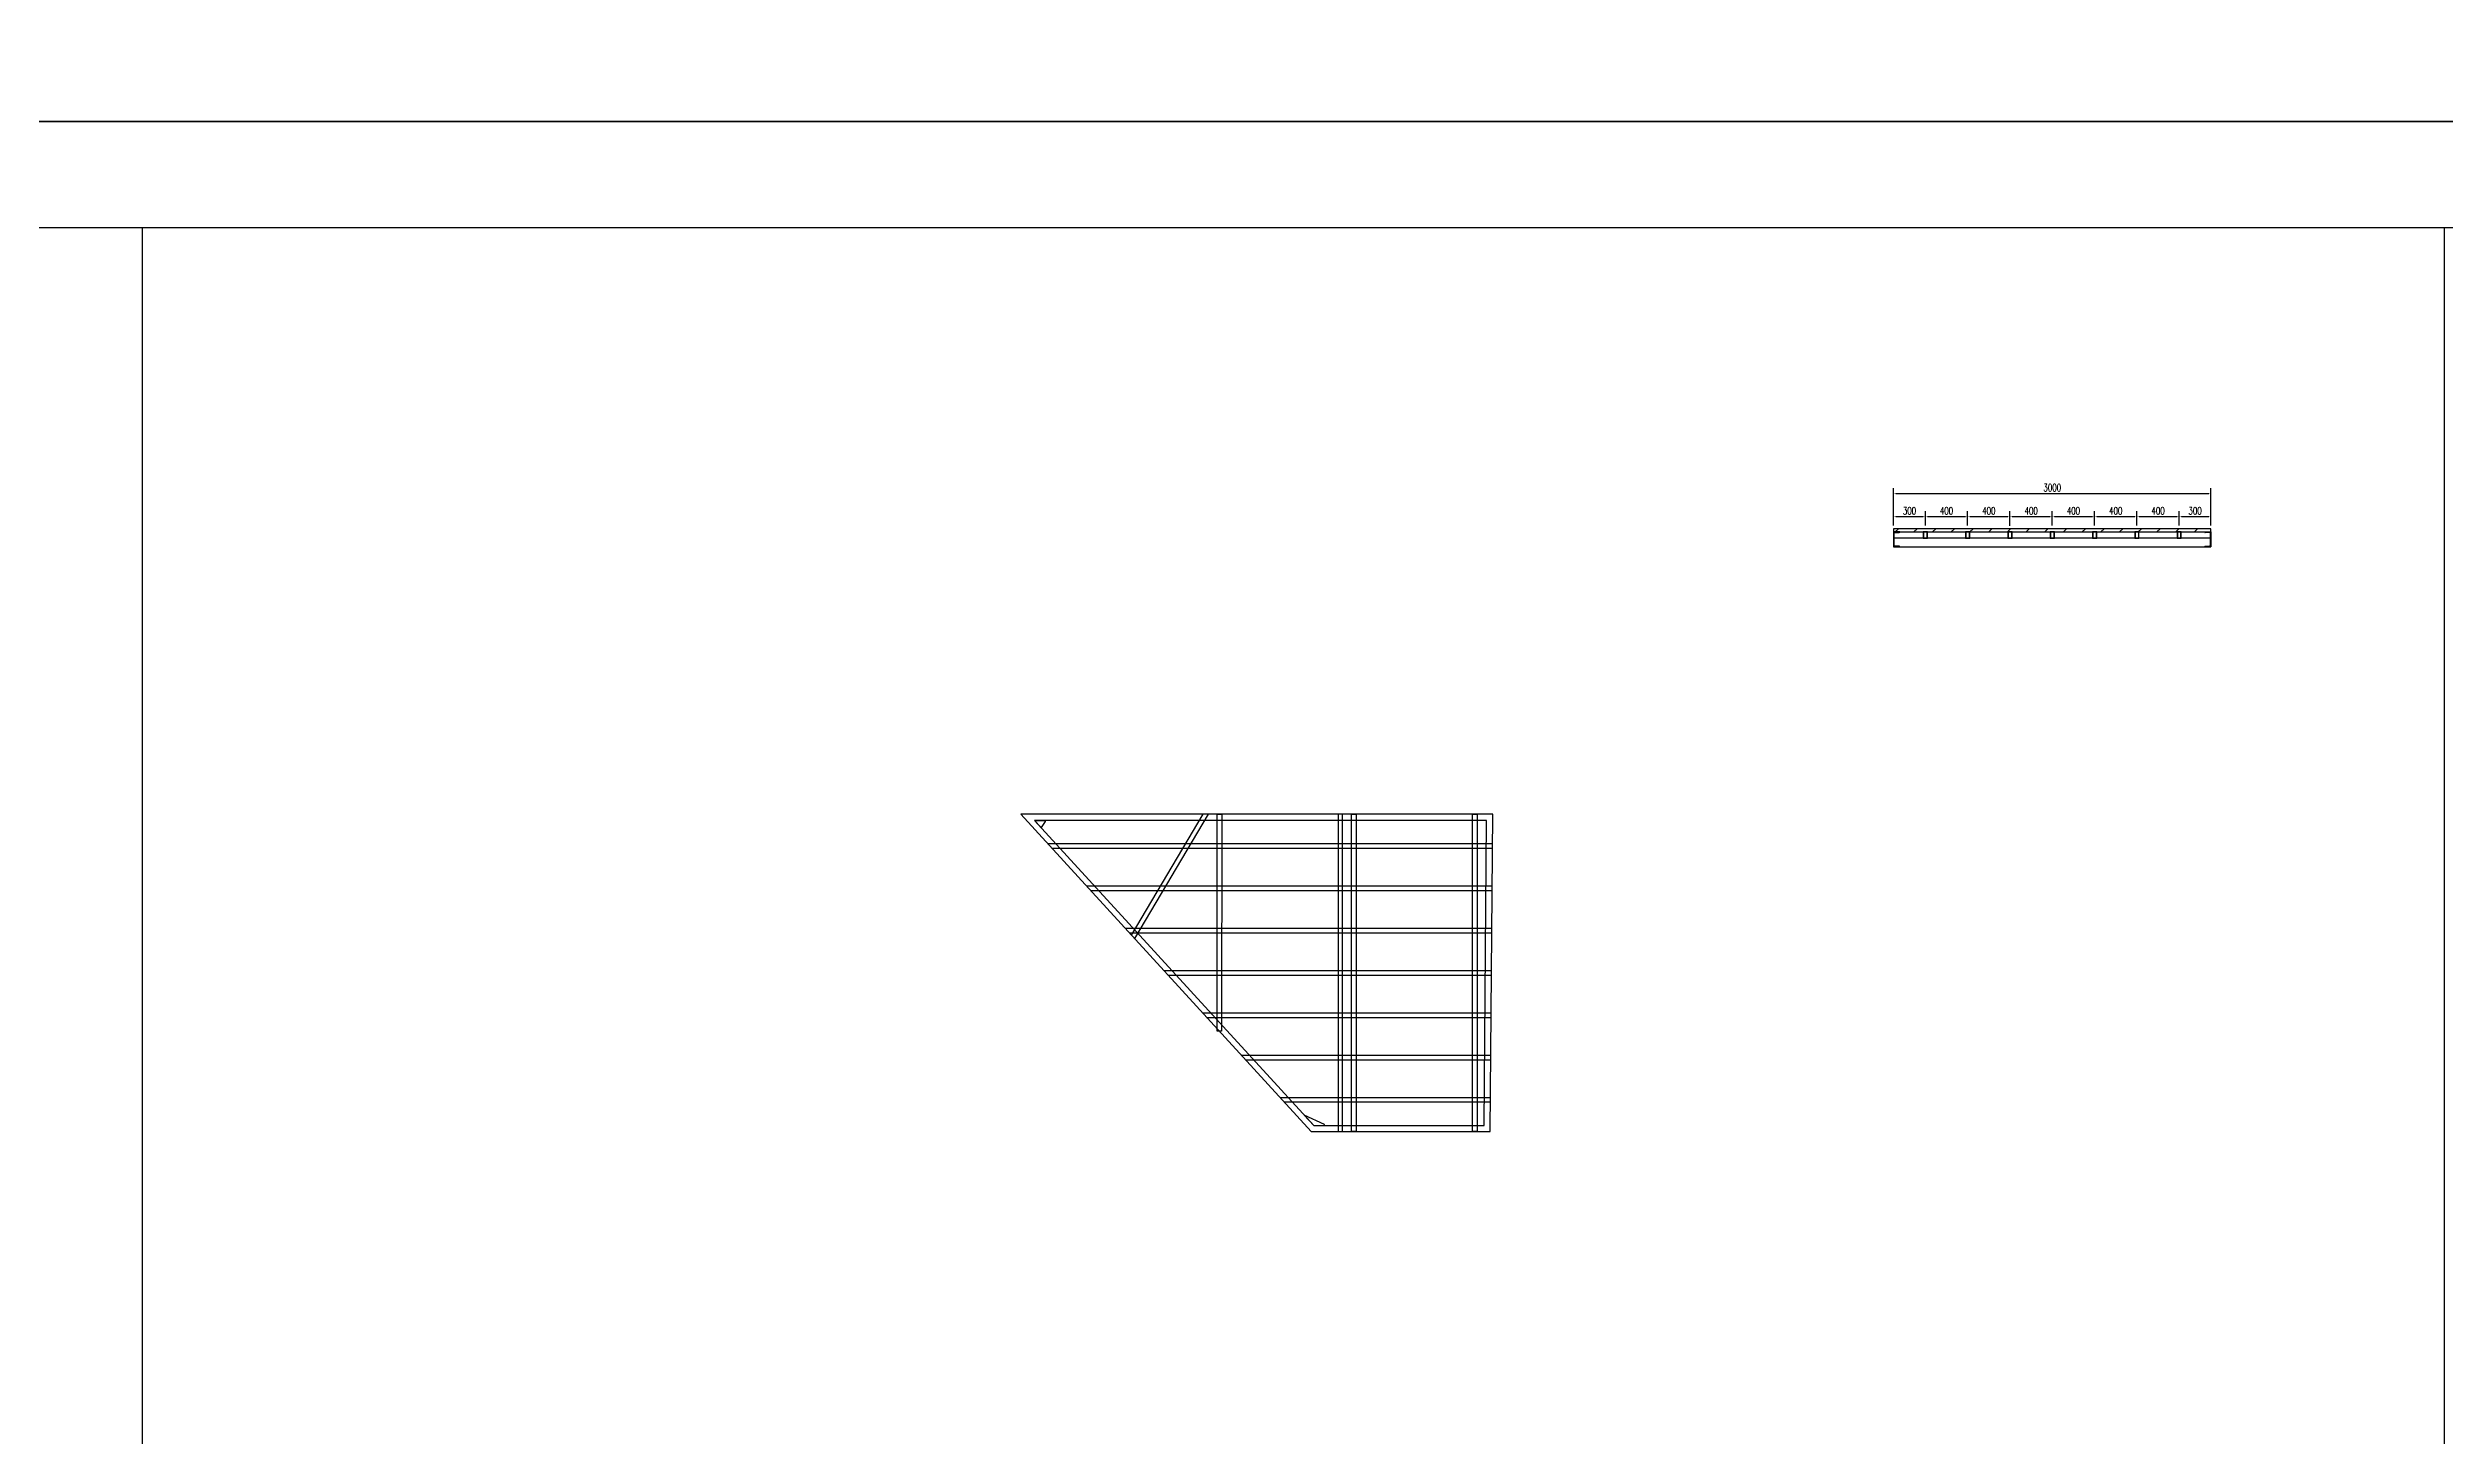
# Model space of a CAD drawing. Extents: x 10241 to 1500931, y -537358 to 142253.
# Drawn here: x 1327077 to 1349729, y -10798 to 2318 of the extents above; entities that cross this region are included whole.
import ezdxf

# ---------------------------------------------------------------- set-up
doc = ezdxf.new("R2010")
doc.units = 0
doc.header["$LTSCALE"] = 1000
doc.header["$MEASUREMENT"] = 0
for name, color, linetype in [('14#槽钢', 3, 'Continuous'), ('PUB_DIM', 3, 'Continuous'), ('W-STEEL_FRAME钢架', 3, 'Continuous'), ('W-STEEL_KEEL钢龙骨', 5, 'Continuous'), ('W-WOOD_FLOOR木地板', 30, 'Continuous'), ('特殊段命名', 221, 'Continuous'), ('钢架', 90, 'Continuous')]:
    doc.layers.add(name, color=color, linetype=linetype)
doc.styles.add('STANDARD_T3', font='simplex.shx', dxfattribs={"width": 0.7, "bigfont": 'gbcbig.shx'})
doc.dimstyles.new('W&&20', dxfattribs={"dimtxt": 70, "dimasz": 20, "dimexe": 50, "dimexo": 60, "dimgap": 20, "dimtad": 1, "dimdec": 0, "dimzin": 0, "dimdsep": 46, "dimtxsty": 'STANDARD_T3', "dimcen": 0.09, "dimclrd": 1, "dimclre": 1, "dimclrt": 7, "dimazin": 2, "dimtfac": 1, "dimtdec": 0, "dimtix": 1, "dimtmove": 2, "dimatfit": 3, "dimfxl": 100, "dimtolj": 1, "dimtzin": 0, "dimarcsym": 0})

# ---------------------------------------------------------------- blocks, each defined once
blk = doc.blocks.new('14a槽钢')
at = {"layer": '钢架'}
h = blk.add_hatch(dxfattribs=at)
h.set_pattern_fill('STEEL', color=4, scale=10)
h.set_pattern_definition([(50.389312, (-1352470.2, 1293523.579), (-9.2899201, 11.2253202), []), (50.389312, (-1352470.2, 1293531.516), (-9.2899201, 11.2253202), [])])
edge = h.paths.add_edge_path()
edge.add_ellipse((-1332250, 1115678), major_axis=(-3.26, 5.03), ratio=0.900468, start_angle=55.3931, end_angle=130.6069)
edge.add_line((-1332252, 1115673), (-1332208, 1115673))
edge.add_ellipse((-1332208, 1115667), major_axis=(0, 6), ratio=0.827586, start_angle=270, end_angle=360, ccw=False)
edge.add_line((-1332203, 1115667), (-1332203, 1115551))
edge.add_ellipse((-1332208, 1115551), major_axis=(0, 6), ratio=0.827586, start_angle=180, end_angle=270, ccw=False)
edge.add_line((-1332208, 1115545), (-1332251, 1115545))
edge.add_ellipse((-1332250, 1115540), major_axis=(3.82, 3.82), ratio=1, start_angle=49.2445, end_angle=141.5341)
edge.add_line((-1332256, 1115539), (-1332198, 1115539))
edge.add_line((-1332198, 1115539), (-1332198, 1115679))
edge.add_line((-1332198, 1115679), (-1332256, 1115679))
for p, q in [((-1332256, 1115679, 0), (-1332198, 1115679, 0)), ((-1332208, 1115673, 0), (-1332251, 1115673, 0)), ((-1332246, 1115679, 0), (-1332246, 1115679, 0)), ((-1332203, 1115551, 0), (-1332203, 1115667, 0)), ((-1332198, 1115679, 0), (-1332198, 1115539, 0)), ((-1332198, 1115539, 0), (-1332256, 1115539, 0)), ((-1332251, 1115545, 0), (-1332208, 1115545, 0)), ((-1332246, 1115539, 0), (-1332246, 1115539, 0))]:
    blk.add_line(p, q, dxfattribs=at)
for centre, start_param, end_param in [((-1332251, 1115679, 0), 1.570796, 3.141593), ((-1332208, 1115667, 0), 4.712389, 6.283185), ((-1332208, 1115667, 0), 4.712389, 6.283185), ((-1332251, 1115539, 0), 0, 1.570796), ((-1332208, 1115551, 0), 3.141593, 4.712389)]:
    blk.add_ellipse(centre, major_axis=(0, 6), ratio=0.827586, start_param=start_param, end_param=end_param, dxfattribs=at)
blk = doc.blocks.new('*D771')
at = {"color": 1, "lineweight": -2, "transparency": 16777216}
for p, q in [((1344525, -2169), (1344525, -1845)), ((1344545, -1895), (1347504, -1895)), ((1347524, -2169), (1347524, -1845))]:
    blk.add_line(p, q, dxfattribs=at)
at = {"color": 1, "transparency": 16777216}
for points in [[(1344545, -1892), (1344545, -1899), (1344525, -1895)], [(1347504, -1892), (1347504, -1899), (1347524, -1895)]]:
    blk.add_solid(points, dxfattribs=at)
at = {"layer": 'Defpoints', "color": 0, "transparency": 16777216}
for p in [(1347524, -1895), (1344525, -2229), (1347524, -2229)]:
    blk.add_point(p, dxfattribs=at)
at = {"color": 7, "transparency": 16777216, "insert": (1346025, -1840), "char_height": 70, "attachment_point": 5, "style": 'STANDARD_T3'}
blk.add_mtext('\\A1;3000', dxfattribs=at)
blk = doc.blocks.new('ganglonggu')
at = {"layer": 'W-STEEL_KEEL钢龙骨'}
for points in [[(-1338169, 1115605), (-1338129, 1115605), (-1338129, 1115665), (-1338169, 1115665)], [(-1338166, 1115608), (-1338132, 1115608), (-1338132, 1115662), (-1338166, 1115662)]]:
    blk.add_lwpolyline(points, close=True, dxfattribs=at)
blk = doc.blocks.new('*U767')
blk.add_blockref('ganglonggu', (1338149, -1115635))
blk = doc.blocks.new('*U768')
at = {"layer": 'W-STEEL_KEEL钢龙骨', "color": 0, "linetype": 'ByBlock', "lineweight": -2}
for p in [(0, 0), (400, 0), (800, 0), (1200, 0), (1600, 0), (2000, 0)]:
    blk.add_blockref('*U767', p, dxfattribs=at)
at = {"layer": 'W-STEEL_KEEL钢龙骨', "color": 0, "linetype": 'ByBlock', "lineweight": -2, "transparency": 16777216}
blk.add_blockref('*U767', (2400, 0), dxfattribs=at)
blk = doc.blocks.new('*D772')
at = {"layer": 'Defpoints', "color": 0, "transparency": 16777216}
for p in [(1344525, -2259), (1344825, -2113), (1344825, -2259)]:
    blk.add_point(p, dxfattribs=at)
at = {"layer": 'PUB_DIM', "color": 1, "lineweight": -2, "transparency": 16777216}
for p, q in [((1344525, -2199), (1344525, -2063)), ((1344545, -2113), (1344805, -2113)), ((1344825, -2199), (1344825, -2063))]:
    blk.add_line(p, q, dxfattribs=at)
at = {"layer": 'PUB_DIM', "color": 1, "transparency": 16777216}
for points in [[(1344545, -2109), (1344545, -2116), (1344525, -2113)], [(1344805, -2109), (1344805, -2116), (1344825, -2113)]]:
    blk.add_solid(points, dxfattribs=at)
at = {"layer": 'PUB_DIM', "color": 7, "transparency": 16777216, "insert": (1344675, -2058), "char_height": 70, "attachment_point": 5, "style": 'STANDARD_T3'}
blk.add_mtext('\\A1;300', dxfattribs=at)
blk = doc.blocks.new('*D773')
at = {"layer": 'Defpoints', "color": 0, "transparency": 16777216}
for p in [(1344825, -2259), (1345225, -2113), (1345225, -2259)]:
    blk.add_point(p, dxfattribs=at)
at = {"layer": 'PUB_DIM', "color": 1, "lineweight": -2, "transparency": 16777216}
for p, q in [((1344825, -2199), (1344825, -2063)), ((1344845, -2113), (1345205, -2113)), ((1345225, -2199), (1345225, -2063))]:
    blk.add_line(p, q, dxfattribs=at)
at = {"layer": 'PUB_DIM', "color": 1, "transparency": 16777216}
for points in [[(1344845, -2109), (1344845, -2116), (1344825, -2113)], [(1345205, -2109), (1345205, -2116), (1345225, -2113)]]:
    blk.add_solid(points, dxfattribs=at)
at = {"layer": 'PUB_DIM', "color": 7, "transparency": 16777216, "insert": (1345025, -2058), "char_height": 70, "attachment_point": 5, "style": 'STANDARD_T3'}
blk.add_mtext('\\A1;400', dxfattribs=at)
blk = doc.blocks.new('*D774')
at = {"layer": 'Defpoints', "color": 0, "transparency": 16777216}
for p in [(1345225, -2259), (1345625, -2113), (1345625, -2262)]:
    blk.add_point(p, dxfattribs=at)
at = {"layer": 'PUB_DIM', "color": 1, "lineweight": -2, "transparency": 16777216}
for p, q in [((1345225, -2199), (1345225, -2063)), ((1345245, -2113), (1345605, -2113)), ((1345625, -2202), (1345625, -2063))]:
    blk.add_line(p, q, dxfattribs=at)
at = {"layer": 'PUB_DIM', "color": 1, "transparency": 16777216}
for points in [[(1345245, -2109), (1345245, -2116), (1345225, -2113)], [(1345605, -2109), (1345605, -2116), (1345625, -2113)]]:
    blk.add_solid(points, dxfattribs=at)
at = {"layer": 'PUB_DIM', "color": 7, "transparency": 16777216, "insert": (1345425, -2058), "char_height": 70, "attachment_point": 5, "style": 'STANDARD_T3'}
blk.add_mtext('\\A1;400', dxfattribs=at)
blk = doc.blocks.new('*D775')
at = {"layer": 'Defpoints', "color": 0, "transparency": 16777216}
for p in [(1345625, -2262), (1346025, -2113), (1346025, -2259)]:
    blk.add_point(p, dxfattribs=at)
at = {"layer": 'PUB_DIM', "color": 1, "lineweight": -2, "transparency": 16777216}
for p, q in [((1345625, -2202), (1345625, -2063)), ((1345645, -2113), (1346005, -2113)), ((1346025, -2199), (1346025, -2063))]:
    blk.add_line(p, q, dxfattribs=at)
at = {"layer": 'PUB_DIM', "color": 1, "transparency": 16777216}
for points in [[(1345645, -2109), (1345645, -2116), (1345625, -2113)], [(1346005, -2109), (1346005, -2116), (1346025, -2113)]]:
    blk.add_solid(points, dxfattribs=at)
at = {"layer": 'PUB_DIM', "color": 7, "transparency": 16777216, "insert": (1345825, -2058), "char_height": 70, "attachment_point": 5, "style": 'STANDARD_T3'}
blk.add_mtext('\\A1;400', dxfattribs=at)
blk = doc.blocks.new('*D776')
at = {"layer": 'Defpoints', "color": 0, "transparency": 16777216}
for p in [(1346025, -2259), (1346425, -2113), (1346425, -2259)]:
    blk.add_point(p, dxfattribs=at)
at = {"layer": 'PUB_DIM', "color": 1, "lineweight": -2, "transparency": 16777216}
for p, q in [((1346025, -2199), (1346025, -2063)), ((1346045, -2113), (1346405, -2113)), ((1346425, -2199), (1346425, -2063))]:
    blk.add_line(p, q, dxfattribs=at)
at = {"layer": 'PUB_DIM', "color": 1, "transparency": 16777216}
for points in [[(1346045, -2109), (1346045, -2116), (1346025, -2113)], [(1346405, -2109), (1346405, -2116), (1346425, -2113)]]:
    blk.add_solid(points, dxfattribs=at)
at = {"layer": 'PUB_DIM', "color": 7, "transparency": 16777216, "insert": (1346225, -2058), "char_height": 70, "attachment_point": 5, "style": 'STANDARD_T3'}
blk.add_mtext('\\A1;400', dxfattribs=at)
blk = doc.blocks.new('*D777')
at = {"layer": 'Defpoints', "color": 0, "transparency": 16777216}
for p in [(1346425, -2259), (1346825, -2113), (1346825, -2259)]:
    blk.add_point(p, dxfattribs=at)
at = {"layer": 'PUB_DIM', "color": 1, "lineweight": -2, "transparency": 16777216}
for p, q in [((1346425, -2199), (1346425, -2063)), ((1346445, -2113), (1346805, -2113)), ((1346825, -2199), (1346825, -2063))]:
    blk.add_line(p, q, dxfattribs=at)
at = {"layer": 'PUB_DIM', "color": 1, "transparency": 16777216}
for points in [[(1346445, -2109), (1346445, -2116), (1346425, -2113)], [(1346805, -2109), (1346805, -2116), (1346825, -2113)]]:
    blk.add_solid(points, dxfattribs=at)
at = {"layer": 'PUB_DIM', "color": 7, "transparency": 16777216, "insert": (1346625, -2058), "char_height": 70, "attachment_point": 5, "style": 'STANDARD_T3'}
blk.add_mtext('\\A1;400', dxfattribs=at)
blk = doc.blocks.new('*D769')
at = {"layer": 'Defpoints', "color": 0, "transparency": 16777216}
for p in [(1346825, -2259), (1347225, -2113), (1347225, -2259)]:
    blk.add_point(p, dxfattribs=at)
at = {"layer": 'PUB_DIM', "color": 1, "lineweight": -2, "transparency": 16777216}
for p, q in [((1346825, -2199), (1346825, -2063)), ((1346845, -2113), (1347205, -2113)), ((1347225, -2199), (1347225, -2063))]:
    blk.add_line(p, q, dxfattribs=at)
at = {"layer": 'PUB_DIM', "color": 1, "transparency": 16777216}
for points in [[(1346845, -2109), (1346845, -2116), (1346825, -2113)], [(1347205, -2109), (1347205, -2116), (1347225, -2113)]]:
    blk.add_solid(points, dxfattribs=at)
at = {"layer": 'PUB_DIM', "color": 7, "transparency": 16777216, "insert": (1347025, -2058), "char_height": 70, "attachment_point": 5, "style": 'STANDARD_T3'}
blk.add_mtext('\\A1;400', dxfattribs=at)
blk = doc.blocks.new('*D770')
at = {"layer": 'Defpoints', "color": 0, "transparency": 16777216}
for p in [(1347225, -2259), (1347525, -2113), (1347525, -2259)]:
    blk.add_point(p, dxfattribs=at)
at = {"layer": 'PUB_DIM', "color": 1, "lineweight": -2, "transparency": 16777216}
for p, q in [((1347225, -2199), (1347225, -2063)), ((1347245, -2113), (1347505, -2113)), ((1347525, -2199), (1347525, -2063))]:
    blk.add_line(p, q, dxfattribs=at)
at = {"layer": 'PUB_DIM', "color": 1, "transparency": 16777216}
for points in [[(1347245, -2109), (1347245, -2116), (1347225, -2113)], [(1347505, -2109), (1347505, -2116), (1347525, -2113)]]:
    blk.add_solid(points, dxfattribs=at)
at = {"layer": 'PUB_DIM', "color": 7, "transparency": 16777216, "insert": (1347375, -2058), "char_height": 70, "attachment_point": 5, "style": 'STANDARD_T3'}
blk.add_mtext('\\A1;300', dxfattribs=at)

msp = doc.modelspace()

# ---------------------------------------------------------------- hatches: boundary and pattern name
at = {"layer": 'W-WOOD_FLOOR木地板'}
h = msp.add_hatch(dxfattribs=at)
h.set_pattern_fill('木板', color=256, scale=100)
h.set_pattern_definition([(0, (2890881.16, -1137089.87), (0, 125), []), (45, (2890881.16, -1137089.87), (-88.388348, 88.388348), [])])
h.paths.add_polyline_path([(1347524.7, -2229), (1344524.7, -2229), (1344524.7, -2259), (1347524.7, -2259)])

# ---------------------------------------------------------------- linework, layer by layer
at = {"layer": '14#槽钢'}
msp.add_lwpolyline([(1283443.8, 63511.5), (1372490.4, 63511.5), (1372490.4, 1620.5), (1283443.8, 1620.5)], close=True, dxfattribs=at)
at = {"layer": 'W-STEEL_FRAME钢架'}
for points in [[(1344524.7, -2399), (1347524.7, -2399), (1347524.7, -2319), (1344524.7, -2319)], [(1338130.4, -4928.1), (1338173.4, -4928.1), (1338171.6, -6979.2), (1338128.6, -6979.2)], [(1339316.4, -4928.1), (1339273.4, -4928.1), (1339273.4, -7928.1), (1339316.4, -7928.1)], [(1339401.2, -4928.1), (1339444.2, -4928.1), (1339444.2, -7928.1), (1339401.2, -7928.1)], [(1340544.2, -4928.1), (1340587.2, -4928.1), (1340587.2, -7928.1), (1340544.2, -7928.1)]]:
    msp.add_lwpolyline(points, close=True, dxfattribs=at)
at = {"layer": 'W-STEEL_FRAME钢架', "color": 1}
for points in [[(1336466, -5053.2), (1336460.2, -5046.8), (1336404.6, -4986.1), (1336504.6, -4986.1), (1336504.6, -4996.1)], [(1338954.1, -7771.8), (1338954.1, -7771.8), (1339044.1, -7870.1), (1339144.1, -7870.1), (1339144.1, -7860.1)]]:
    msp.add_lwpolyline(points, close=True, dxfattribs=at)
at = {"layer": 'W-STEEL_KEEL钢龙骨'}
for p, q in [((1340733.3, -5208.7), (1336529.8, -5208.8)), ((1336566.4, -5248.8), (1340733, -5248.7)), ((1340730.2, -5608.2), (1336895.8, -5608.7)), ((1336932.4, -5648.7), (1340729.9, -5648.2)), ((1340727.2, -6008.2), (1337261.3, -6008.1)), ((1337297.9, -6048.1), (1340726.8, -6048.2)), ((1340724.1, -6408.2), (1337627.5, -6408.2)), ((1337664.1, -6448.2), (1340723.8, -6448.2)), ((1340721, -6808.4), (1337993.8, -6808.4)), ((1338030.4, -6848.4), (1340720.7, -6848.4)), ((1340717.9, -7209.3), (1338360.5, -7209.1)), ((1338397.1, -7249.1), (1340717.6, -7249.3)), ((1340714.8, -7608.2), (1338725.8, -7608.3)), ((1338762.4, -7648.3), (1340714.5, -7648.2))]:
    msp.add_line(p, q, dxfattribs=at)
at = {"layer": 'W-WOOD_FLOOR木地板'}
msp.add_lwpolyline([(1344524.7, -2259), (1347524.7, -2259), (1347524.7, -2229), (1344524.7, -2229)], close=True, dxfattribs=at)
at = {"layer": '特殊段命名'}
for points in [[(1283443.8, 1620.5), (1372490.4, 1620.5), (1372490.4, -88861.8), (1283443.8, -88861.8)], [(1284443.8, 620.5), (1371490.4, 620.5), (1371490.4, -87216.1), (1284443.8, -87216.1)]]:
    msp.add_lwpolyline(points, close=True, dxfattribs=at)
for points in [[(1327967.1, 620.5), (1327967.1, -87216.1)], [(1349728.8, 620.5), (1349728.8, -87216.1)]]:
    msp.add_lwpolyline(points, dxfattribs=at)
at = {"layer": '钢架'}
for points in [[(1336272.9, -4928.1), (1339018.6, -7928.1), (1340712.3, -7928.1), (1340735.5, -4928.1)], [(1336404.6, -4986.1), (1339044.1, -7870.1), (1340654.8, -7870.1), (1340677, -4986.1)]]:
    msp.add_lwpolyline(points, close=True, dxfattribs=at)
for points in [[(1337995.2, -4928.1), (1337318.3, -6070.4)], [(1338045.1, -4928.1), (1337348.7, -6103.5)]]:
    msp.add_lwpolyline(points, dxfattribs=at)

# ---------------------------------------------------------------- block references
at = {"layer": 'W-STEEL_FRAME钢架', "xscale": -1}
msp.add_blockref('14a槽钢', (12326.9, -1117938, 0), dxfattribs=at)
at = {"layer": 'W-STEEL_FRAME钢架'}
msp.add_blockref('14a槽钢', (2679722.4, -1117938, 0), dxfattribs=at)
at = {"layer": 'W-STEEL_KEEL钢龙骨'}
msp.add_blockref('*U768', (1344824.7, -2289), dxfattribs=at)

# ---------------------------------------------------------------- dimensions: what is measured, and where the dimension line sits
dim = msp.add_linear_dim(base=(1347524.5, -1895.3), p1=(1344524.7, -2229), p2=(1347524.5, -2229), dimstyle='W&&20')
dim.commit()
dim.dimension.update_dxf_attribs({"geometry": '*D771', "text_midpoint": (1346024.6, -1840.3)})
at = {"layer": 'PUB_DIM'}
for base, p1, p2, picture, middle in [((1344824.7, -2112.7), (1344524.7, -2259), (1344824.7, -2259), '*D772', (1344674.7, -2057.7)), ((1345224.7, -2112.7), (1344824.7, -2259), (1345224.7, -2259), '*D773', (1345024.7, -2057.7)), ((1345624.7, -2112.7), (1345224.7, -2259), (1345624.7, -2262), '*D774', (1345424.7, -2057.7)), ((1346024.7, -2112.7), (1345624.7, -2262), (1346024.7, -2259), '*D775', (1345824.7, -2057.7)), ((1346424.7, -2112.7), (1346024.7, -2259), (1346424.7, -2259), '*D776', (1346224.7, -2057.7)), ((1346824.7, -2112.7), (1346424.7, -2259), (1346824.7, -2259), '*D777', (1346624.7, -2057.7)), ((1347224.7, -2112.7), (1346824.7, -2259), (1347224.7, -2259), '*D769', (1347024.7, -2057.7)), ((1347524.7, -2112.7), (1347224.7, -2259), (1347524.7, -2259), '*D770', (1347374.7, -2057.7))]:
    dim = msp.add_linear_dim(base=base, p1=p1, p2=p2, dimstyle='W&&20', dxfattribs=at)
    dim.commit()
    dim.dimension.update_dxf_attribs({"geometry": picture, "text_midpoint": middle})

doc.saveas('drawing.dxf')
